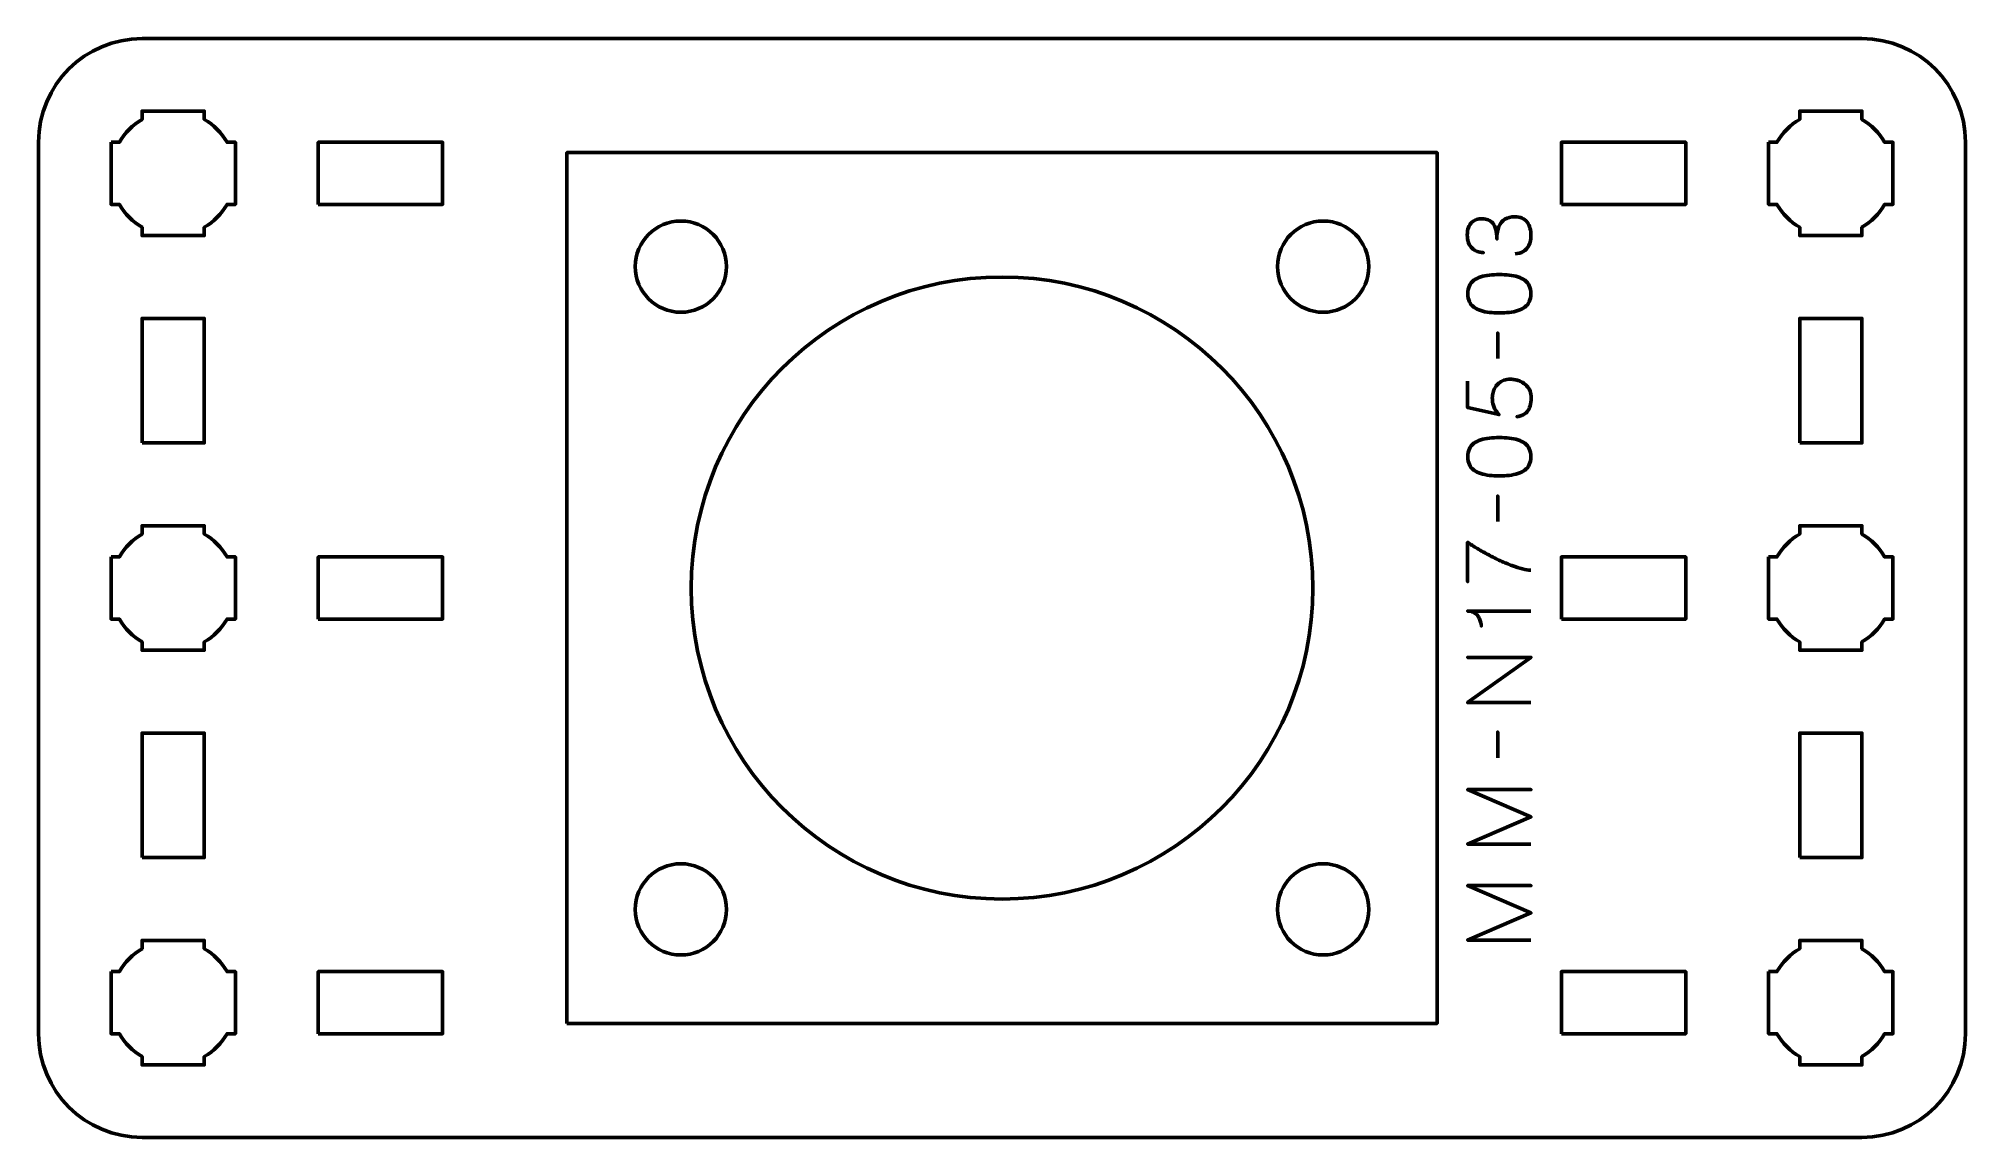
# Model space of a CAD drawing. Header units: centimetres. Extents: x -15.15 to -5.85, y -17.5 to -12.2.
import ezdxf

# ---------------------------------------------------------------- set-up
doc = ezdxf.new("R2010")
doc.units = ezdxf.units.CM
doc.header["$MEASUREMENT"] = 0
doc.layers.add('Layer 1', color=7, linetype='Continuous')

msp = doc.modelspace()

# ---------------------------------------------------------------- linework, layer by layer
at = {"layer": 'Layer 1', "lineweight": 53}
for points in [[(-13.8, -13), (-13.2, -13), (-13.2, -12.7), (-13.8, -12.7), (-13.8, -13)], [(-7.8, -13), (-7.2, -13), (-7.2, -12.7), (-7.8, -12.7), (-7.8, -13)], [(-14.65, -14.15), (-14.35, -14.15), (-14.35, -13.55), (-14.65, -13.55), (-14.65, -14.15)], [(-6.65, -14.15), (-6.35, -14.15), (-6.35, -13.55), (-6.65, -13.55), (-6.65, -14.15)], [(-13.8, -15), (-13.2, -15), (-13.2, -14.7), (-13.8, -14.7), (-13.8, -15)], [(-7.8, -15), (-7.2, -15), (-7.2, -14.7), (-7.8, -14.7), (-7.8, -15)], [(-14.65, -16.15), (-14.35, -16.15), (-14.35, -15.55), (-14.65, -15.55), (-14.65, -16.15)], [(-6.65, -16.15), (-6.35, -16.15), (-6.35, -15.55), (-6.65, -15.55), (-6.65, -16.15)], [(-13.8, -17), (-13.2, -17), (-13.2, -16.7), (-13.8, -16.7), (-13.8, -17)], [(-7.8, -17), (-7.2, -17), (-7.2, -16.7), (-7.8, -16.7), (-7.8, -17)]]:
    msp.add_lwpolyline(points, close=True, dxfattribs=at)
for points, knots in [([(-15.15, -17), (-15.15, -17), (-15.15, -12.7), (-15.15, -12.7), (-15.15, -12.7), (-15.15, -12.42391), (-14.92609, -12.2), (-14.65, -12.2), (-14.65, -12.2), (-14.65, -12.2), (-6.35, -12.2), (-6.35, -12.2), (-6.35, -12.2), (-6.07391, -12.2), (-5.85, -12.42391), (-5.85, -12.7), (-5.85, -12.7), (-5.85, -12.7), (-5.85, -17), (-5.85, -17), (-5.85, -17), (-5.85, -17.27609), (-6.07391, -17.5), (-6.35, -17.5), (-6.35, -17.5), (-6.35, -17.5), (-14.65, -17.5), (-14.65, -17.5), (-14.65, -17.5), (-14.92609, -17.5), (-15.15, -17.27609), (-15.15, -17)], [0, 0, 0, 0, 0.125, 0.125, 0.125, 0.125, 0.25, 0.25, 0.25, 0.25, 0.375, 0.375, 0.375, 0.375, 0.5, 0.5, 0.5, 0.5, 0.625, 0.625, 0.625, 0.625, 0.75, 0.75, 0.75, 0.75, 0.875, 0.875, 0.875, 0.875, 1, 1, 1, 1]), ([(-14.8, -12.7), (-14.8, -12.7), (-14.75985, -12.7), (-14.75985, -12.7), (-14.75985, -12.7), (-14.7335, -12.65447), (-14.69553, -12.6165), (-14.65, -12.59015), (-14.65, -12.59015), (-14.65, -12.59015), (-14.65, -12.55), (-14.65, -12.55), (-14.65, -12.55), (-14.65, -12.55), (-14.5, -12.55), (-14.5, -12.55), (-14.5, -12.55), (-14.5, -12.55), (-14.35, -12.55), (-14.35, -12.55), (-14.35, -12.55), (-14.35, -12.55), (-14.35, -12.59015), (-14.35, -12.59015), (-14.35, -12.59015), (-14.30447, -12.6165), (-14.2665, -12.65447), (-14.24015, -12.7), (-14.24015, -12.7), (-14.24015, -12.7), (-14.2, -12.7), (-14.2, -12.7), (-14.2, -12.7), (-14.2, -12.7), (-14.2, -12.85), (-14.2, -12.85), (-14.2, -12.85), (-14.2, -12.85), (-14.2, -13), (-14.2, -13), (-14.2, -13), (-14.2, -13), (-14.24015, -13), (-14.24015, -13), (-14.24015, -13), (-14.2665, -13.04553), (-14.30447, -13.0835), (-14.35, -13.10985), (-14.35, -13.10985), (-14.35, -13.10985), (-14.35, -13.15), (-14.35, -13.15), (-14.35, -13.15), (-14.35, -13.15), (-14.5, -13.15), (-14.5, -13.15), (-14.5, -13.15), (-14.5, -13.15), (-14.65, -13.15), (-14.65, -13.15), (-14.65, -13.15), (-14.65, -13.15), (-14.65, -13.10985), (-14.65, -13.10985), (-14.65, -13.10985), (-14.69553, -13.0835), (-14.7335, -13.04553), (-14.75985, -13), (-14.75985, -13), (-14.75985, -13), (-14.8, -13), (-14.8, -13), (-14.8, -13), (-14.8, -13), (-14.8, -12.85), (-14.8, -12.85), (-14.8, -12.85), (-14.8, -12.85), (-14.8, -12.7), (-14.8, -12.7)], [0, 0, 0, 0, 0.05, 0.05, 0.05, 0.05, 0.1, 0.1, 0.1, 0.1, 0.15, 0.15, 0.15, 0.15, 0.2, 0.2, 0.2, 0.2, 0.25, 0.25, 0.25, 0.25, 0.3, 0.3, 0.3, 0.3, 0.35, 0.35, 0.35, 0.35, 0.4, 0.4, 0.4, 0.4, 0.45, 0.45, 0.45, 0.45, 0.5, 0.5, 0.5, 0.5, 0.55, 0.55, 0.55, 0.55, 0.6, 0.6, 0.6, 0.6, 0.65, 0.65, 0.65, 0.65, 0.7, 0.7, 0.7, 0.7, 0.75, 0.75, 0.75, 0.75, 0.8, 0.8, 0.8, 0.8, 0.85, 0.85, 0.85, 0.85, 0.9, 0.9, 0.9, 0.9, 0.95, 0.95, 0.95, 0.95, 1, 1, 1, 1]), ([(-6.8, -12.7), (-6.8, -12.7), (-6.75985, -12.7), (-6.75985, -12.7), (-6.75985, -12.7), (-6.7335, -12.65447), (-6.69553, -12.6165), (-6.65, -12.59015), (-6.65, -12.59015), (-6.65, -12.59015), (-6.65, -12.55), (-6.65, -12.55), (-6.65, -12.55), (-6.65, -12.55), (-6.5, -12.55), (-6.5, -12.55), (-6.5, -12.55), (-6.5, -12.55), (-6.35, -12.55), (-6.35, -12.55), (-6.35, -12.55), (-6.35, -12.55), (-6.35, -12.59015), (-6.35, -12.59015), (-6.35, -12.59015), (-6.30447, -12.6165), (-6.2665, -12.65447), (-6.24015, -12.7), (-6.24015, -12.7), (-6.24015, -12.7), (-6.2, -12.7), (-6.2, -12.7), (-6.2, -12.7), (-6.2, -12.7), (-6.2, -12.85), (-6.2, -12.85), (-6.2, -12.85), (-6.2, -12.85), (-6.2, -13), (-6.2, -13), (-6.2, -13), (-6.2, -13), (-6.24015, -13), (-6.24015, -13), (-6.24015, -13), (-6.2665, -13.04553), (-6.30447, -13.0835), (-6.35, -13.10985), (-6.35, -13.10985), (-6.35, -13.10985), (-6.35, -13.15), (-6.35, -13.15), (-6.35, -13.15), (-6.35, -13.15), (-6.5, -13.15), (-6.5, -13.15), (-6.5, -13.15), (-6.5, -13.15), (-6.65, -13.15), (-6.65, -13.15), (-6.65, -13.15), (-6.65, -13.15), (-6.65, -13.10985), (-6.65, -13.10985), (-6.65, -13.10985), (-6.69553, -13.0835), (-6.7335, -13.04553), (-6.75985, -13), (-6.75985, -13), (-6.75985, -13), (-6.8, -13), (-6.8, -13), (-6.8, -13), (-6.8, -13), (-6.8, -12.85), (-6.8, -12.85), (-6.8, -12.85), (-6.8, -12.85), (-6.8, -12.7), (-6.8, -12.7)], [0, 0, 0, 0, 0.05, 0.05, 0.05, 0.05, 0.1, 0.1, 0.1, 0.1, 0.15, 0.15, 0.15, 0.15, 0.2, 0.2, 0.2, 0.2, 0.25, 0.25, 0.25, 0.25, 0.3, 0.3, 0.3, 0.3, 0.35, 0.35, 0.35, 0.35, 0.4, 0.4, 0.4, 0.4, 0.45, 0.45, 0.45, 0.45, 0.5, 0.5, 0.5, 0.5, 0.55, 0.55, 0.55, 0.55, 0.6, 0.6, 0.6, 0.6, 0.65, 0.65, 0.65, 0.65, 0.7, 0.7, 0.7, 0.7, 0.75, 0.75, 0.75, 0.75, 0.8, 0.8, 0.8, 0.8, 0.85, 0.85, 0.85, 0.85, 0.9, 0.9, 0.9, 0.9, 0.95, 0.95, 0.95, 0.95, 1, 1, 1, 1]), ([(-12.26993, -13.30001), (-12.26993, -13.17852), (-12.17142, -13.08001), (-12.04993, -13.08001), (-12.04993, -13.08001), (-11.92844, -13.08001), (-11.82993, -13.17852), (-11.82993, -13.30001), (-11.82993, -13.30001), (-11.82993, -13.4215), (-11.92844, -13.52001), (-12.04993, -13.52001), (-12.04993, -13.52001), (-12.17142, -13.52001), (-12.26993, -13.4215), (-12.26993, -13.30001)], [0, 0, 0, 0, 0.25, 0.25, 0.25, 0.25, 0.5, 0.5, 0.5, 0.5, 0.75, 0.75, 0.75, 0.75, 1, 1, 1, 1]), ([(-9.16993, -13.30001), (-9.16993, -13.17852), (-9.07142, -13.08001), (-8.94993, -13.08001), (-8.94993, -13.08001), (-8.82844, -13.08001), (-8.72993, -13.17852), (-8.72993, -13.30001), (-8.72993, -13.30001), (-8.72993, -13.4215), (-8.82844, -13.52001), (-8.94993, -13.52001), (-8.94993, -13.52001), (-9.07142, -13.52001), (-9.16993, -13.4215), (-9.16993, -13.30001)], [0, 0, 0, 0, 0.25, 0.25, 0.25, 0.25, 0.5, 0.5, 0.5, 0.5, 0.75, 0.75, 0.75, 0.75, 1, 1, 1, 1]), ([(-11.99993, -14.85001), (-11.99993, -14.02172), (-11.32822, -13.35001), (-10.49993, -13.35001), (-10.49993, -13.35001), (-9.67164, -13.35001), (-8.99993, -14.02172), (-8.99993, -14.85001), (-8.99993, -14.85001), (-8.99993, -15.6783), (-9.67164, -16.35001), (-10.49993, -16.35001), (-10.49993, -16.35001), (-11.32822, -16.35001), (-11.99993, -15.6783), (-11.99993, -14.85001)], [0, 0, 0, 0, 0.25, 0.25, 0.25, 0.25, 0.5, 0.5, 0.5, 0.5, 0.75, 0.75, 0.75, 0.75, 1, 1, 1, 1]), ([(-14.8, -14.7), (-14.8, -14.7), (-14.75985, -14.7), (-14.75985, -14.7), (-14.75985, -14.7), (-14.7335, -14.65447), (-14.69553, -14.6165), (-14.65, -14.59015), (-14.65, -14.59015), (-14.65, -14.59015), (-14.65, -14.55), (-14.65, -14.55), (-14.65, -14.55), (-14.65, -14.55), (-14.5, -14.55), (-14.5, -14.55), (-14.5, -14.55), (-14.5, -14.55), (-14.35, -14.55), (-14.35, -14.55), (-14.35, -14.55), (-14.35, -14.55), (-14.35, -14.59015), (-14.35, -14.59015), (-14.35, -14.59015), (-14.30447, -14.6165), (-14.2665, -14.65447), (-14.24015, -14.7), (-14.24015, -14.7), (-14.24015, -14.7), (-14.2, -14.7), (-14.2, -14.7), (-14.2, -14.7), (-14.2, -14.7), (-14.2, -14.85), (-14.2, -14.85), (-14.2, -14.85), (-14.2, -14.85), (-14.2, -15), (-14.2, -15), (-14.2, -15), (-14.2, -15), (-14.24015, -15), (-14.24015, -15), (-14.24015, -15), (-14.2665, -15.04553), (-14.30447, -15.0835), (-14.35, -15.10985), (-14.35, -15.10985), (-14.35, -15.10985), (-14.35, -15.15), (-14.35, -15.15), (-14.35, -15.15), (-14.35, -15.15), (-14.5, -15.15), (-14.5, -15.15), (-14.5, -15.15), (-14.5, -15.15), (-14.65, -15.15), (-14.65, -15.15), (-14.65, -15.15), (-14.65, -15.15), (-14.65, -15.10985), (-14.65, -15.10985), (-14.65, -15.10985), (-14.69553, -15.0835), (-14.7335, -15.04553), (-14.75985, -15), (-14.75985, -15), (-14.75985, -15), (-14.8, -15), (-14.8, -15), (-14.8, -15), (-14.8, -15), (-14.8, -14.85), (-14.8, -14.85), (-14.8, -14.85), (-14.8, -14.85), (-14.8, -14.7), (-14.8, -14.7)], [0, 0, 0, 0, 0.05, 0.05, 0.05, 0.05, 0.1, 0.1, 0.1, 0.1, 0.15, 0.15, 0.15, 0.15, 0.2, 0.2, 0.2, 0.2, 0.25, 0.25, 0.25, 0.25, 0.3, 0.3, 0.3, 0.3, 0.35, 0.35, 0.35, 0.35, 0.4, 0.4, 0.4, 0.4, 0.45, 0.45, 0.45, 0.45, 0.5, 0.5, 0.5, 0.5, 0.55, 0.55, 0.55, 0.55, 0.6, 0.6, 0.6, 0.6, 0.65, 0.65, 0.65, 0.65, 0.7, 0.7, 0.7, 0.7, 0.75, 0.75, 0.75, 0.75, 0.8, 0.8, 0.8, 0.8, 0.85, 0.85, 0.85, 0.85, 0.9, 0.9, 0.9, 0.9, 0.95, 0.95, 0.95, 0.95, 1, 1, 1, 1]), ([(-6.8, -14.7), (-6.8, -14.7), (-6.75985, -14.7), (-6.75985, -14.7), (-6.75985, -14.7), (-6.7335, -14.65447), (-6.69553, -14.6165), (-6.65, -14.59015), (-6.65, -14.59015), (-6.65, -14.59015), (-6.65, -14.55), (-6.65, -14.55), (-6.65, -14.55), (-6.65, -14.55), (-6.5, -14.55), (-6.5, -14.55), (-6.5, -14.55), (-6.5, -14.55), (-6.35, -14.55), (-6.35, -14.55), (-6.35, -14.55), (-6.35, -14.55), (-6.35, -14.59015), (-6.35, -14.59015), (-6.35, -14.59015), (-6.30447, -14.6165), (-6.2665, -14.65447), (-6.24015, -14.7), (-6.24015, -14.7), (-6.24015, -14.7), (-6.2, -14.7), (-6.2, -14.7), (-6.2, -14.7), (-6.2, -14.7), (-6.2, -14.85), (-6.2, -14.85), (-6.2, -14.85), (-6.2, -14.85), (-6.2, -15), (-6.2, -15), (-6.2, -15), (-6.2, -15), (-6.24015, -15), (-6.24015, -15), (-6.24015, -15), (-6.2665, -15.04553), (-6.30447, -15.0835), (-6.35, -15.10985), (-6.35, -15.10985), (-6.35, -15.10985), (-6.35, -15.15), (-6.35, -15.15), (-6.35, -15.15), (-6.35, -15.15), (-6.5, -15.15), (-6.5, -15.15), (-6.5, -15.15), (-6.5, -15.15), (-6.65, -15.15), (-6.65, -15.15), (-6.65, -15.15), (-6.65, -15.15), (-6.65, -15.10985), (-6.65, -15.10985), (-6.65, -15.10985), (-6.69553, -15.0835), (-6.7335, -15.04553), (-6.75985, -15), (-6.75985, -15), (-6.75985, -15), (-6.8, -15), (-6.8, -15), (-6.8, -15), (-6.8, -15), (-6.8, -14.85), (-6.8, -14.85), (-6.8, -14.85), (-6.8, -14.85), (-6.8, -14.7), (-6.8, -14.7)], [0, 0, 0, 0, 0.05, 0.05, 0.05, 0.05, 0.1, 0.1, 0.1, 0.1, 0.15, 0.15, 0.15, 0.15, 0.2, 0.2, 0.2, 0.2, 0.25, 0.25, 0.25, 0.25, 0.3, 0.3, 0.3, 0.3, 0.35, 0.35, 0.35, 0.35, 0.4, 0.4, 0.4, 0.4, 0.45, 0.45, 0.45, 0.45, 0.5, 0.5, 0.5, 0.5, 0.55, 0.55, 0.55, 0.55, 0.6, 0.6, 0.6, 0.6, 0.65, 0.65, 0.65, 0.65, 0.7, 0.7, 0.7, 0.7, 0.75, 0.75, 0.75, 0.75, 0.8, 0.8, 0.8, 0.8, 0.85, 0.85, 0.85, 0.85, 0.9, 0.9, 0.9, 0.9, 0.95, 0.95, 0.95, 0.95, 1, 1, 1, 1]), ([(-12.26993, -16.40001), (-12.26993, -16.27852), (-12.17142, -16.18001), (-12.04993, -16.18001), (-12.04993, -16.18001), (-11.92844, -16.18001), (-11.82993, -16.27852), (-11.82993, -16.40001), (-11.82993, -16.40001), (-11.82993, -16.5215), (-11.92844, -16.62001), (-12.04993, -16.62001), (-12.04993, -16.62001), (-12.17142, -16.62001), (-12.26993, -16.5215), (-12.26993, -16.40001)], [0, 0, 0, 0, 0.25, 0.25, 0.25, 0.25, 0.5, 0.5, 0.5, 0.5, 0.75, 0.75, 0.75, 0.75, 1, 1, 1, 1]), ([(-9.16993, -16.40001), (-9.16993, -16.27852), (-9.07142, -16.18001), (-8.94993, -16.18001), (-8.94993, -16.18001), (-8.82844, -16.18001), (-8.72993, -16.27852), (-8.72993, -16.40001), (-8.72993, -16.40001), (-8.72993, -16.5215), (-8.82844, -16.62001), (-8.94993, -16.62001), (-8.94993, -16.62001), (-9.07142, -16.62001), (-9.16993, -16.5215), (-9.16993, -16.40001)], [0, 0, 0, 0, 0.25, 0.25, 0.25, 0.25, 0.5, 0.5, 0.5, 0.5, 0.75, 0.75, 0.75, 0.75, 1, 1, 1, 1]), ([(-14.8, -16.7), (-14.8, -16.7), (-14.75985, -16.7), (-14.75985, -16.7), (-14.75985, -16.7), (-14.7335, -16.65447), (-14.69553, -16.6165), (-14.65, -16.59015), (-14.65, -16.59015), (-14.65, -16.59015), (-14.65, -16.55), (-14.65, -16.55), (-14.65, -16.55), (-14.65, -16.55), (-14.5, -16.55), (-14.5, -16.55), (-14.5, -16.55), (-14.5, -16.55), (-14.35, -16.55), (-14.35, -16.55), (-14.35, -16.55), (-14.35, -16.55), (-14.35, -16.59015), (-14.35, -16.59015), (-14.35, -16.59015), (-14.30447, -16.6165), (-14.2665, -16.65447), (-14.24015, -16.7), (-14.24015, -16.7), (-14.24015, -16.7), (-14.2, -16.7), (-14.2, -16.7), (-14.2, -16.7), (-14.2, -16.7), (-14.2, -16.85), (-14.2, -16.85), (-14.2, -16.85), (-14.2, -16.85), (-14.2, -17), (-14.2, -17), (-14.2, -17), (-14.2, -17), (-14.24015, -17), (-14.24015, -17), (-14.24015, -17), (-14.2665, -17.04553), (-14.30447, -17.0835), (-14.35, -17.10985), (-14.35, -17.10985), (-14.35, -17.10985), (-14.35, -17.15), (-14.35, -17.15), (-14.35, -17.15), (-14.35, -17.15), (-14.5, -17.15), (-14.5, -17.15), (-14.5, -17.15), (-14.5, -17.15), (-14.65, -17.15), (-14.65, -17.15), (-14.65, -17.15), (-14.65, -17.15), (-14.65, -17.10985), (-14.65, -17.10985), (-14.65, -17.10985), (-14.69553, -17.0835), (-14.7335, -17.04553), (-14.75985, -17), (-14.75985, -17), (-14.75985, -17), (-14.8, -17), (-14.8, -17), (-14.8, -17), (-14.8, -17), (-14.8, -16.85), (-14.8, -16.85), (-14.8, -16.85), (-14.8, -16.85), (-14.8, -16.7), (-14.8, -16.7)], [0, 0, 0, 0, 0.05, 0.05, 0.05, 0.05, 0.1, 0.1, 0.1, 0.1, 0.15, 0.15, 0.15, 0.15, 0.2, 0.2, 0.2, 0.2, 0.25, 0.25, 0.25, 0.25, 0.3, 0.3, 0.3, 0.3, 0.35, 0.35, 0.35, 0.35, 0.4, 0.4, 0.4, 0.4, 0.45, 0.45, 0.45, 0.45, 0.5, 0.5, 0.5, 0.5, 0.55, 0.55, 0.55, 0.55, 0.6, 0.6, 0.6, 0.6, 0.65, 0.65, 0.65, 0.65, 0.7, 0.7, 0.7, 0.7, 0.75, 0.75, 0.75, 0.75, 0.8, 0.8, 0.8, 0.8, 0.85, 0.85, 0.85, 0.85, 0.9, 0.9, 0.9, 0.9, 0.95, 0.95, 0.95, 0.95, 1, 1, 1, 1]), ([(-6.8, -16.7), (-6.8, -16.7), (-6.75985, -16.7), (-6.75985, -16.7), (-6.75985, -16.7), (-6.7335, -16.65447), (-6.69553, -16.6165), (-6.65, -16.59015), (-6.65, -16.59015), (-6.65, -16.59015), (-6.65, -16.55), (-6.65, -16.55), (-6.65, -16.55), (-6.65, -16.55), (-6.5, -16.55), (-6.5, -16.55), (-6.5, -16.55), (-6.5, -16.55), (-6.35, -16.55), (-6.35, -16.55), (-6.35, -16.55), (-6.35, -16.55), (-6.35, -16.59015), (-6.35, -16.59015), (-6.35, -16.59015), (-6.30447, -16.6165), (-6.2665, -16.65447), (-6.24015, -16.7), (-6.24015, -16.7), (-6.24015, -16.7), (-6.2, -16.7), (-6.2, -16.7), (-6.2, -16.7), (-6.2, -16.7), (-6.2, -16.85), (-6.2, -16.85), (-6.2, -16.85), (-6.2, -16.85), (-6.2, -17), (-6.2, -17), (-6.2, -17), (-6.2, -17), (-6.24015, -17), (-6.24015, -17), (-6.24015, -17), (-6.2665, -17.04553), (-6.30447, -17.0835), (-6.35, -17.10985), (-6.35, -17.10985), (-6.35, -17.10985), (-6.35, -17.15), (-6.35, -17.15), (-6.35, -17.15), (-6.35, -17.15), (-6.5, -17.15), (-6.5, -17.15), (-6.5, -17.15), (-6.5, -17.15), (-6.65, -17.15), (-6.65, -17.15), (-6.65, -17.15), (-6.65, -17.15), (-6.65, -17.10985), (-6.65, -17.10985), (-6.65, -17.10985), (-6.69553, -17.0835), (-6.7335, -17.04553), (-6.75985, -17), (-6.75985, -17), (-6.75985, -17), (-6.8, -17), (-6.8, -17), (-6.8, -17), (-6.8, -17), (-6.8, -16.85), (-6.8, -16.85), (-6.8, -16.85), (-6.8, -16.85), (-6.8, -16.7), (-6.8, -16.7)], [0, 0, 0, 0, 0.05, 0.05, 0.05, 0.05, 0.1, 0.1, 0.1, 0.1, 0.15, 0.15, 0.15, 0.15, 0.2, 0.2, 0.2, 0.2, 0.25, 0.25, 0.25, 0.25, 0.3, 0.3, 0.3, 0.3, 0.35, 0.35, 0.35, 0.35, 0.4, 0.4, 0.4, 0.4, 0.45, 0.45, 0.45, 0.45, 0.5, 0.5, 0.5, 0.5, 0.55, 0.55, 0.55, 0.55, 0.6, 0.6, 0.6, 0.6, 0.65, 0.65, 0.65, 0.65, 0.7, 0.7, 0.7, 0.7, 0.75, 0.75, 0.75, 0.75, 0.8, 0.8, 0.8, 0.8, 0.85, 0.85, 0.85, 0.85, 0.9, 0.9, 0.9, 0.9, 0.95, 0.95, 0.95, 0.95, 1, 1, 1, 1])]:
    msp.add_open_spline(points, degree=3, knots=knots, dxfattribs=at)
at = {"layer": 'Layer 1', "color": 5, "lineweight": 53}
for points, knots in [([(-12.59993, -16.95001), (-12.59993, -16.95001), (-12.59993, -12.75001), (-12.59993, -12.75001), (-12.59993, -12.75001), (-12.59993, -12.75001), (-8.39993, -12.75001), (-8.39993, -12.75001), (-8.39993, -12.75001), (-8.39993, -12.75001), (-8.39993, -16.95001), (-8.39993, -16.95001), (-8.39993, -16.95001), (-8.39993, -16.95001), (-12.59993, -16.95001), (-12.59993, -16.95001)], [0, 0, 0, 0, 0.25, 0.25, 0.25, 0.25, 0.5, 0.5, 0.5, 0.5, 0.75, 0.75, 0.75, 0.75, 1, 1, 1, 1]), ([(-8.02396, -13.23815), (-8.00872, -13.23808), (-7.99546, -13.23455), (-7.98396, -13.22757), (-7.98396, -13.22757), (-7.97253, -13.22058), (-7.96357, -13.21063), (-7.95715, -13.19765), (-7.95715, -13.19765), (-7.95073, -13.18467), (-7.94748, -13.16908), (-7.94734, -13.15094), (-7.94734, -13.15094), (-7.94734, -13.13733), (-7.94875, -13.12498), (-7.95171, -13.11376), (-7.95171, -13.11376), (-7.95468, -13.10261), (-7.95926, -13.09302), (-7.96554, -13.0849), (-7.96554, -13.0849), (-7.97182, -13.07679), (-7.97994, -13.07058), (-7.98981, -13.06614), (-7.98981, -13.06614), (-7.99976, -13.06176), (-8.01169, -13.05958), (-8.02566, -13.05951), (-8.02566, -13.05951), (-8.04428, -13.05943), (-8.06002, -13.06324), (-8.07279, -13.07079), (-8.07279, -13.07079), (-8.08556, -13.07834), (-8.09515, -13.09006), (-8.10171, -13.10579), (-8.10171, -13.10579), (-8.10828, -13.12152), (-8.11159, -13.1417), (-8.11159, -13.16618), (-8.11159, -13.16618), (-8.11152, -13.14791), (-8.11321, -13.1326), (-8.11667, -13.12011), (-8.11667, -13.12011), (-8.12013, -13.10769), (-8.125, -13.09775), (-8.13135, -13.09027), (-8.13135, -13.09027), (-8.13763, -13.08279), (-8.14511, -13.07736), (-8.15371, -13.07411), (-8.15371, -13.07411), (-8.16225, -13.07079), (-8.17163, -13.06917), (-8.18186, -13.06924), (-8.18186, -13.06924), (-8.1921, -13.06917), (-8.20155, -13.07058), (-8.2103, -13.0734), (-8.2103, -13.0734), (-8.21905, -13.07616), (-8.22674, -13.08067), (-8.2333, -13.08681), (-8.2333, -13.08681), (-8.23986, -13.09295), (-8.24501, -13.10106), (-8.24868, -13.11101), (-8.24868, -13.11101), (-8.25235, -13.12103), (-8.25418, -13.13324), (-8.25425, -13.14756), (-8.25425, -13.14756), (-8.25418, -13.16181), (-8.25207, -13.1743), (-8.24797, -13.18488), (-8.24797, -13.18488), (-8.24388, -13.19554), (-8.23831, -13.20428), (-8.23118, -13.21134), (-8.23118, -13.21134), (-8.22406, -13.21832), (-8.21594, -13.22355), (-8.20677, -13.227), (-8.20677, -13.227), (-8.1976, -13.23053), (-8.18786, -13.23222), (-8.17763, -13.23222), (-8.17763, -13.23222), (-8.18786, -13.23222), (-8.1976, -13.23053), (-8.20677, -13.227), (-8.20677, -13.227), (-8.21594, -13.22355), (-8.22406, -13.21832), (-8.23118, -13.21134), (-8.23118, -13.21134), (-8.23831, -13.20428), (-8.24388, -13.19554), (-8.24797, -13.18488), (-8.24797, -13.18488), (-8.25207, -13.1743), (-8.25418, -13.16181), (-8.25425, -13.14756), (-8.25425, -13.14756), (-8.25418, -13.13324), (-8.25235, -13.12103), (-8.24868, -13.11101), (-8.24868, -13.11101), (-8.24501, -13.10106), (-8.23986, -13.09295), (-8.2333, -13.08681), (-8.2333, -13.08681), (-8.22674, -13.08067), (-8.21905, -13.07616), (-8.2103, -13.0734), (-8.2103, -13.0734), (-8.20155, -13.07058), (-8.1921, -13.06917), (-8.18186, -13.06924), (-8.18186, -13.06924), (-8.17163, -13.06917), (-8.16225, -13.07079), (-8.15371, -13.07411), (-8.15371, -13.07411), (-8.14511, -13.07736), (-8.13763, -13.08279), (-8.13135, -13.09027), (-8.13135, -13.09027), (-8.125, -13.09775), (-8.12013, -13.10769), (-8.11667, -13.12011), (-8.11667, -13.12011), (-8.11321, -13.1326), (-8.11152, -13.14791), (-8.11159, -13.16618), (-8.11159, -13.16618), (-8.11159, -13.1417), (-8.10828, -13.12152), (-8.10171, -13.10579), (-8.10171, -13.10579), (-8.09515, -13.09006), (-8.08556, -13.07834), (-8.07279, -13.07079), (-8.07279, -13.07079), (-8.06002, -13.06324), (-8.04428, -13.05943), (-8.02566, -13.05951), (-8.02566, -13.05951), (-8.01169, -13.05958), (-7.99976, -13.06176), (-7.98981, -13.06614), (-7.98981, -13.06614), (-7.97994, -13.07058), (-7.97182, -13.07679), (-7.96554, -13.0849), (-7.96554, -13.0849), (-7.95926, -13.09302), (-7.95468, -13.10261), (-7.95171, -13.11376), (-7.95171, -13.11376), (-7.94875, -13.12498), (-7.94734, -13.13733), (-7.94734, -13.15094), (-7.94734, -13.15094), (-7.94748, -13.16908), (-7.95073, -13.18467), (-7.95715, -13.19765), (-7.95715, -13.19765), (-7.96357, -13.21063), (-7.97253, -13.22058), (-7.98396, -13.22757), (-7.98396, -13.22757), (-7.99546, -13.23455), (-8.00872, -13.23808), (-8.02396, -13.23815)], [0, 0, 0, 0, 0.0227273, 0.0227273, 0.0227273, 0.0227273, 0.0454545, 0.0454545, 0.0454545, 0.0454545, 0.0681818, 0.0681818, 0.0681818, 0.0681818, 0.0909091, 0.0909091, 0.0909091, 0.0909091, 0.1136364, 0.1136364, 0.1136364, 0.1136364, 0.1363636, 0.1363636, 0.1363636, 0.1363636, 0.1590909, 0.1590909, 0.1590909, 0.1590909, 0.1818182, 0.1818182, 0.1818182, 0.1818182, 0.2045455, 0.2045455, 0.2045455, 0.2045455, 0.2272727, 0.2272727, 0.2272727, 0.2272727, 0.25, 0.25, 0.25, 0.25, 0.2727273, 0.2727273, 0.2727273, 0.2727273, 0.2954545, 0.2954545, 0.2954545, 0.2954545, 0.3181818, 0.3181818, 0.3181818, 0.3181818, 0.3409091, 0.3409091, 0.3409091, 0.3409091, 0.3636364, 0.3636364, 0.3636364, 0.3636364, 0.3863636, 0.3863636, 0.3863636, 0.3863636, 0.4090909, 0.4090909, 0.4090909, 0.4090909, 0.4318182, 0.4318182, 0.4318182, 0.4318182, 0.4545455, 0.4545455, 0.4545455, 0.4545455, 0.4772727, 0.4772727, 0.4772727, 0.4772727, 0.5, 0.5, 0.5, 0.5, 0.5227273, 0.5227273, 0.5227273, 0.5227273, 0.5454545, 0.5454545, 0.5454545, 0.5454545, 0.5681818, 0.5681818, 0.5681818, 0.5681818, 0.5909091, 0.5909091, 0.5909091, 0.5909091, 0.6136364, 0.6136364, 0.6136364, 0.6136364, 0.6363636, 0.6363636, 0.6363636, 0.6363636, 0.6590909, 0.6590909, 0.6590909, 0.6590909, 0.6818182, 0.6818182, 0.6818182, 0.6818182, 0.7045455, 0.7045455, 0.7045455, 0.7045455, 0.7272727, 0.7272727, 0.7272727, 0.7272727, 0.75, 0.75, 0.75, 0.75, 0.7727273, 0.7727273, 0.7727273, 0.7727273, 0.7954545, 0.7954545, 0.7954545, 0.7954545, 0.8181818, 0.8181818, 0.8181818, 0.8181818, 0.8409091, 0.8409091, 0.8409091, 0.8409091, 0.8636364, 0.8636364, 0.8636364, 0.8636364, 0.8863636, 0.8863636, 0.8863636, 0.8863636, 0.9090909, 0.9090909, 0.9090909, 0.9090909, 0.9318182, 0.9318182, 0.9318182, 0.9318182, 0.9545455, 0.9545455, 0.9545455, 0.9545455, 0.9772727, 0.9772727, 0.9772727, 0.9772727, 1, 1, 1, 1]), ([(-7.94734, -13.43076), (-7.94741, -13.41595), (-7.95002, -13.40318), (-7.9551, -13.39252), (-7.9551, -13.39252), (-7.96018, -13.38194), (-7.96745, -13.37312), (-7.97669, -13.36607), (-7.97669, -13.36607), (-7.986, -13.35908), (-7.99701, -13.35358), (-8.00971, -13.34949), (-8.00971, -13.34949), (-8.02241, -13.34546), (-8.03631, -13.34257), (-8.05155, -13.34095), (-8.05155, -13.34095), (-8.06679, -13.33925), (-8.08281, -13.33841), (-8.09974, -13.33848), (-8.09974, -13.33848), (-8.1166, -13.33841), (-8.13262, -13.33925), (-8.14779, -13.34095), (-8.14779, -13.34095), (-8.16296, -13.34257), (-8.17693, -13.34546), (-8.18963, -13.34949), (-8.18963, -13.34949), (-8.20226, -13.35358), (-8.21326, -13.35908), (-8.22265, -13.36607), (-8.22265, -13.36607), (-8.23196, -13.37312), (-8.23923, -13.38194), (-8.24431, -13.39252), (-8.24431, -13.39252), (-8.24946, -13.40318), (-8.25207, -13.41595), (-8.25214, -13.43076), (-8.25214, -13.43076), (-8.25207, -13.44558), (-8.24946, -13.45835), (-8.24431, -13.46901), (-8.24431, -13.46901), (-8.23923, -13.47959), (-8.23196, -13.48841), (-8.22265, -13.49546), (-8.22265, -13.49546), (-8.21326, -13.50245), (-8.20226, -13.50795), (-8.18963, -13.51204), (-8.18963, -13.51204), (-8.17693, -13.51607), (-8.16296, -13.51896), (-8.14779, -13.52058), (-8.14779, -13.52058), (-8.13262, -13.52227), (-8.1166, -13.52312), (-8.09974, -13.52305), (-8.09974, -13.52305), (-8.08281, -13.52312), (-8.06679, -13.52227), (-8.05155, -13.52058), (-8.05155, -13.52058), (-8.03631, -13.51896), (-8.02241, -13.51607), (-8.00971, -13.51204), (-8.00971, -13.51204), (-7.99701, -13.50795), (-7.986, -13.50245), (-7.97669, -13.49546), (-7.97669, -13.49546), (-7.96745, -13.48841), (-7.96018, -13.47959), (-7.9551, -13.46901), (-7.9551, -13.46901), (-7.95002, -13.45835), (-7.94741, -13.44558), (-7.94734, -13.43076)], [0, 0, 0, 0, 0.05, 0.05, 0.05, 0.05, 0.1, 0.1, 0.1, 0.1, 0.15, 0.15, 0.15, 0.15, 0.2, 0.2, 0.2, 0.2, 0.25, 0.25, 0.25, 0.25, 0.3, 0.3, 0.3, 0.3, 0.35, 0.35, 0.35, 0.35, 0.4, 0.4, 0.4, 0.4, 0.45, 0.45, 0.45, 0.45, 0.5, 0.5, 0.5, 0.5, 0.55, 0.55, 0.55, 0.55, 0.6, 0.6, 0.6, 0.6, 0.65, 0.65, 0.65, 0.65, 0.7, 0.7, 0.7, 0.7, 0.75, 0.75, 0.75, 0.75, 0.8, 0.8, 0.8, 0.8, 0.85, 0.85, 0.85, 0.85, 0.9, 0.9, 0.9, 0.9, 0.95, 0.95, 0.95, 0.95, 1, 1, 1, 1]), ([(-7.94734, -13.43076), (-7.94741, -13.41595), (-7.95002, -13.40318), (-7.9551, -13.39252), (-7.9551, -13.39252), (-7.96018, -13.38194), (-7.96745, -13.37312), (-7.97669, -13.36607), (-7.97669, -13.36607), (-7.986, -13.35908), (-7.99701, -13.35358), (-8.00971, -13.34949), (-8.00971, -13.34949), (-8.02241, -13.34546), (-8.03631, -13.34257), (-8.05155, -13.34095), (-8.05155, -13.34095), (-8.06679, -13.33925), (-8.08281, -13.33841), (-8.09974, -13.33848), (-8.09974, -13.33848), (-8.1166, -13.33841), (-8.13262, -13.33925), (-8.14779, -13.34095), (-8.14779, -13.34095), (-8.16296, -13.34257), (-8.17693, -13.34546), (-8.18963, -13.34949), (-8.18963, -13.34949), (-8.20226, -13.35358), (-8.21326, -13.35908), (-8.22265, -13.36607), (-8.22265, -13.36607), (-8.23196, -13.37312), (-8.23923, -13.38194), (-8.24431, -13.39252), (-8.24431, -13.39252), (-8.24946, -13.40318), (-8.25207, -13.41595), (-8.25214, -13.43076), (-8.25214, -13.43076), (-8.25207, -13.44558), (-8.24946, -13.45835), (-8.24431, -13.46901), (-8.24431, -13.46901), (-8.23923, -13.47959), (-8.23196, -13.48841), (-8.22265, -13.49546), (-8.22265, -13.49546), (-8.21326, -13.50245), (-8.20226, -13.50795), (-8.18963, -13.51204), (-8.18963, -13.51204), (-8.17693, -13.51607), (-8.16296, -13.51896), (-8.14779, -13.52058), (-8.14779, -13.52058), (-8.13262, -13.52227), (-8.1166, -13.52312), (-8.09974, -13.52305), (-8.09974, -13.52305), (-8.08281, -13.52312), (-8.06679, -13.52227), (-8.05155, -13.52058), (-8.05155, -13.52058), (-8.03631, -13.51896), (-8.02241, -13.51607), (-8.00971, -13.51204), (-8.00971, -13.51204), (-7.99701, -13.50795), (-7.986, -13.50245), (-7.97669, -13.49546), (-7.97669, -13.49546), (-7.96745, -13.48841), (-7.96018, -13.47959), (-7.9551, -13.46901), (-7.9551, -13.46901), (-7.95002, -13.45835), (-7.94741, -13.44558), (-7.94734, -13.43076)], [0, 0, 0, 0, 0.05, 0.05, 0.05, 0.05, 0.1, 0.1, 0.1, 0.1, 0.15, 0.15, 0.15, 0.15, 0.2, 0.2, 0.2, 0.2, 0.25, 0.25, 0.25, 0.25, 0.3, 0.3, 0.3, 0.3, 0.35, 0.35, 0.35, 0.35, 0.4, 0.4, 0.4, 0.4, 0.45, 0.45, 0.45, 0.45, 0.5, 0.5, 0.5, 0.5, 0.55, 0.55, 0.55, 0.55, 0.6, 0.6, 0.6, 0.6, 0.65, 0.65, 0.65, 0.65, 0.7, 0.7, 0.7, 0.7, 0.75, 0.75, 0.75, 0.75, 0.8, 0.8, 0.8, 0.8, 0.85, 0.85, 0.85, 0.85, 0.9, 0.9, 0.9, 0.9, 0.95, 0.95, 0.95, 0.95, 1, 1, 1, 1]), ([(-8.10694, -13.74318), (-8.10694, -13.74318), (-8.10694, -13.61999), (-8.10694, -13.61999), (-8.10694, -13.61999), (-8.10694, -13.61999), (-8.10694, -13.74318), (-8.10694, -13.74318)], [0, 0, 0, 0, 0.5, 0.5, 0.5, 0.5, 1, 1, 1, 1]), ([(-8.25256, -13.85282), (-8.25256, -13.85282), (-8.25256, -13.97982), (-8.25256, -13.97982), (-8.25256, -13.97982), (-8.25256, -13.97982), (-8.10101, -14.01369), (-8.10101, -14.01369), (-8.10101, -14.01369), (-8.10609, -14.00776), (-8.11067, -14.00212), (-8.1147, -13.99668), (-8.1147, -13.99668), (-8.11872, -13.99132), (-8.1221, -13.98568), (-8.12493, -13.97968), (-8.12493, -13.97968), (-8.12775, -13.97375), (-8.12987, -13.96698), (-8.13135, -13.95936), (-8.13135, -13.95936), (-8.13283, -13.95181), (-8.13361, -13.94278), (-8.13361, -13.93241), (-8.13361, -13.93241), (-8.13361, -13.92394), (-8.13248, -13.91547), (-8.13015, -13.90701), (-8.13015, -13.90701), (-8.12789, -13.89854), (-8.12443, -13.8905), (-8.11985, -13.88288), (-8.11985, -13.88288), (-8.11519, -13.87519), (-8.1094, -13.86841), (-8.10242, -13.86249), (-8.10242, -13.86249), (-8.09543, -13.85649), (-8.08725, -13.85176), (-8.07787, -13.84838), (-8.07787, -13.84838), (-8.06848, -13.84492), (-8.05783, -13.84316), (-8.04598, -13.84309), (-8.04598, -13.84309), (-8.0416, -13.84301), (-8.0361, -13.84351), (-8.02961, -13.8445), (-8.02961, -13.8445), (-8.02312, -13.84541), (-8.01606, -13.84711), (-8.00858, -13.84951), (-8.00858, -13.84951), (-8.0011, -13.8519), (-7.99369, -13.85529), (-7.98636, -13.85959), (-7.98636, -13.85959), (-7.97902, -13.8639), (-7.97232, -13.8694), (-7.96625, -13.87603), (-7.96625, -13.87603), (-7.96018, -13.88267), (-7.95531, -13.89071), (-7.95164, -13.90009), (-7.95164, -13.90009), (-7.94805, -13.90955), (-7.94614, -13.92063), (-7.94607, -13.93325), (-7.94607, -13.93325), (-7.94614, -13.94835), (-7.94776, -13.96105), (-7.9508, -13.97135), (-7.9508, -13.97135), (-7.9539, -13.98166), (-7.95792, -13.99005), (-7.963, -13.99654), (-7.963, -13.99654), (-7.96808, -14.0031), (-7.97366, -14.00818), (-7.97972, -14.01185), (-7.97972, -14.01185), (-7.98579, -14.01552), (-7.99186, -14.01827), (-7.99793, -14.02011), (-7.99793, -14.02011), (-8.004, -14.02194), (-8.00957, -14.02335), (-8.01465, -14.02427), (-8.01465, -14.02427), (-8.00957, -14.02335), (-8.004, -14.02194), (-7.99793, -14.02011), (-7.99793, -14.02011), (-7.99186, -14.01827), (-7.98579, -14.01552), (-7.97972, -14.01185), (-7.97972, -14.01185), (-7.97366, -14.00818), (-7.96808, -14.0031), (-7.963, -13.99654), (-7.963, -13.99654), (-7.95792, -13.99005), (-7.9539, -13.98166), (-7.9508, -13.97135), (-7.9508, -13.97135), (-7.94776, -13.96105), (-7.94614, -13.94835), (-7.94607, -13.93325), (-7.94607, -13.93325), (-7.94614, -13.92063), (-7.94805, -13.90955), (-7.95164, -13.90009), (-7.95164, -13.90009), (-7.95531, -13.89071), (-7.96018, -13.88267), (-7.96625, -13.87603), (-7.96625, -13.87603), (-7.97232, -13.8694), (-7.97902, -13.8639), (-7.98636, -13.85959), (-7.98636, -13.85959), (-7.99369, -13.85529), (-8.0011, -13.8519), (-8.00858, -13.84951), (-8.00858, -13.84951), (-8.01606, -13.84711), (-8.02312, -13.84541), (-8.02961, -13.8445), (-8.02961, -13.8445), (-8.0361, -13.84351), (-8.0416, -13.84301), (-8.04598, -13.84309), (-8.04598, -13.84309), (-8.05783, -13.84316), (-8.06848, -13.84492), (-8.07787, -13.84838), (-8.07787, -13.84838), (-8.08725, -13.85176), (-8.09543, -13.85649), (-8.10242, -13.86249), (-8.10242, -13.86249), (-8.1094, -13.86841), (-8.11519, -13.87519), (-8.11985, -13.88288), (-8.11985, -13.88288), (-8.12443, -13.8905), (-8.12789, -13.89854), (-8.13015, -13.90701), (-8.13015, -13.90701), (-8.13248, -13.91547), (-8.13361, -13.92394), (-8.13361, -13.93241), (-8.13361, -13.93241), (-8.13361, -13.94278), (-8.13283, -13.95181), (-8.13135, -13.95936), (-8.13135, -13.95936), (-8.12987, -13.96698), (-8.12775, -13.97375), (-8.12493, -13.97968), (-8.12493, -13.97968), (-8.1221, -13.98568), (-8.11872, -13.99132), (-8.1147, -13.99668), (-8.1147, -13.99668), (-8.11067, -14.00212), (-8.10609, -14.00776), (-8.10101, -14.01369), (-8.10101, -14.01369), (-8.10101, -14.01369), (-8.25256, -13.97982), (-8.25256, -13.97982), (-8.25256, -13.97982), (-8.25256, -13.97982), (-8.25256, -13.85282), (-8.25256, -13.85282)], [0, 0, 0, 0, 0.0227273, 0.0227273, 0.0227273, 0.0227273, 0.0454545, 0.0454545, 0.0454545, 0.0454545, 0.0681818, 0.0681818, 0.0681818, 0.0681818, 0.0909091, 0.0909091, 0.0909091, 0.0909091, 0.1136364, 0.1136364, 0.1136364, 0.1136364, 0.1363636, 0.1363636, 0.1363636, 0.1363636, 0.1590909, 0.1590909, 0.1590909, 0.1590909, 0.1818182, 0.1818182, 0.1818182, 0.1818182, 0.2045455, 0.2045455, 0.2045455, 0.2045455, 0.2272727, 0.2272727, 0.2272727, 0.2272727, 0.25, 0.25, 0.25, 0.25, 0.2727273, 0.2727273, 0.2727273, 0.2727273, 0.2954545, 0.2954545, 0.2954545, 0.2954545, 0.3181818, 0.3181818, 0.3181818, 0.3181818, 0.3409091, 0.3409091, 0.3409091, 0.3409091, 0.3636364, 0.3636364, 0.3636364, 0.3636364, 0.3863636, 0.3863636, 0.3863636, 0.3863636, 0.4090909, 0.4090909, 0.4090909, 0.4090909, 0.4318182, 0.4318182, 0.4318182, 0.4318182, 0.4545455, 0.4545455, 0.4545455, 0.4545455, 0.4772727, 0.4772727, 0.4772727, 0.4772727, 0.5, 0.5, 0.5, 0.5, 0.5227273, 0.5227273, 0.5227273, 0.5227273, 0.5454545, 0.5454545, 0.5454545, 0.5454545, 0.5681818, 0.5681818, 0.5681818, 0.5681818, 0.5909091, 0.5909091, 0.5909091, 0.5909091, 0.6136364, 0.6136364, 0.6136364, 0.6136364, 0.6363636, 0.6363636, 0.6363636, 0.6363636, 0.6590909, 0.6590909, 0.6590909, 0.6590909, 0.6818182, 0.6818182, 0.6818182, 0.6818182, 0.7045455, 0.7045455, 0.7045455, 0.7045455, 0.7272727, 0.7272727, 0.7272727, 0.7272727, 0.75, 0.75, 0.75, 0.75, 0.7727273, 0.7727273, 0.7727273, 0.7727273, 0.7954545, 0.7954545, 0.7954545, 0.7954545, 0.8181818, 0.8181818, 0.8181818, 0.8181818, 0.8409091, 0.8409091, 0.8409091, 0.8409091, 0.8636364, 0.8636364, 0.8636364, 0.8636364, 0.8863636, 0.8863636, 0.8863636, 0.8863636, 0.9090909, 0.9090909, 0.9090909, 0.9090909, 0.9318182, 0.9318182, 0.9318182, 0.9318182, 0.9545455, 0.9545455, 0.9545455, 0.9545455, 0.9772727, 0.9772727, 0.9772727, 0.9772727, 1, 1, 1, 1]), ([(-7.94734, -14.21688), (-7.94741, -14.20207), (-7.95002, -14.1893), (-7.9551, -14.17864), (-7.9551, -14.17864), (-7.96018, -14.16806), (-7.96745, -14.15924), (-7.97669, -14.15219), (-7.97669, -14.15219), (-7.986, -14.1452), (-7.99701, -14.1397), (-8.00971, -14.13561), (-8.00971, -14.13561), (-8.02241, -14.13158), (-8.03631, -14.12869), (-8.05155, -14.12707), (-8.05155, -14.12707), (-8.06679, -14.12537), (-8.08281, -14.12453), (-8.09974, -14.1246), (-8.09974, -14.1246), (-8.1166, -14.12453), (-8.13262, -14.12537), (-8.14779, -14.12707), (-8.14779, -14.12707), (-8.16296, -14.12869), (-8.17693, -14.13158), (-8.18963, -14.13561), (-8.18963, -14.13561), (-8.20226, -14.1397), (-8.21326, -14.1452), (-8.22265, -14.15219), (-8.22265, -14.15219), (-8.23196, -14.15924), (-8.23923, -14.16806), (-8.24431, -14.17864), (-8.24431, -14.17864), (-8.24946, -14.1893), (-8.25207, -14.20207), (-8.25214, -14.21688), (-8.25214, -14.21688), (-8.25207, -14.2317), (-8.24946, -14.24447), (-8.24431, -14.25513), (-8.24431, -14.25513), (-8.23923, -14.26571), (-8.23196, -14.27453), (-8.22265, -14.28158), (-8.22265, -14.28158), (-8.21326, -14.28857), (-8.20226, -14.29407), (-8.18963, -14.29816), (-8.18963, -14.29816), (-8.17693, -14.30219), (-8.16296, -14.30508), (-8.14779, -14.3067), (-8.14779, -14.3067), (-8.13262, -14.30839), (-8.1166, -14.30924), (-8.09974, -14.30917), (-8.09974, -14.30917), (-8.08281, -14.30924), (-8.06679, -14.30839), (-8.05155, -14.3067), (-8.05155, -14.3067), (-8.03631, -14.30508), (-8.02241, -14.30219), (-8.00971, -14.29816), (-8.00971, -14.29816), (-7.99701, -14.29407), (-7.986, -14.28857), (-7.97669, -14.28158), (-7.97669, -14.28158), (-7.96745, -14.27453), (-7.96018, -14.26571), (-7.9551, -14.25513), (-7.9551, -14.25513), (-7.95002, -14.24447), (-7.94741, -14.2317), (-7.94734, -14.21688)], [0, 0, 0, 0, 0.05, 0.05, 0.05, 0.05, 0.1, 0.1, 0.1, 0.1, 0.15, 0.15, 0.15, 0.15, 0.2, 0.2, 0.2, 0.2, 0.25, 0.25, 0.25, 0.25, 0.3, 0.3, 0.3, 0.3, 0.35, 0.35, 0.35, 0.35, 0.4, 0.4, 0.4, 0.4, 0.45, 0.45, 0.45, 0.45, 0.5, 0.5, 0.5, 0.5, 0.55, 0.55, 0.55, 0.55, 0.6, 0.6, 0.6, 0.6, 0.65, 0.65, 0.65, 0.65, 0.7, 0.7, 0.7, 0.7, 0.75, 0.75, 0.75, 0.75, 0.8, 0.8, 0.8, 0.8, 0.85, 0.85, 0.85, 0.85, 0.9, 0.9, 0.9, 0.9, 0.95, 0.95, 0.95, 0.95, 1, 1, 1, 1]), ([(-7.94734, -14.21688), (-7.94741, -14.20207), (-7.95002, -14.1893), (-7.9551, -14.17864), (-7.9551, -14.17864), (-7.96018, -14.16806), (-7.96745, -14.15924), (-7.97669, -14.15219), (-7.97669, -14.15219), (-7.986, -14.1452), (-7.99701, -14.1397), (-8.00971, -14.13561), (-8.00971, -14.13561), (-8.02241, -14.13158), (-8.03631, -14.12869), (-8.05155, -14.12707), (-8.05155, -14.12707), (-8.06679, -14.12537), (-8.08281, -14.12453), (-8.09974, -14.1246), (-8.09974, -14.1246), (-8.1166, -14.12453), (-8.13262, -14.12537), (-8.14779, -14.12707), (-8.14779, -14.12707), (-8.16296, -14.12869), (-8.17693, -14.13158), (-8.18963, -14.13561), (-8.18963, -14.13561), (-8.20226, -14.1397), (-8.21326, -14.1452), (-8.22265, -14.15219), (-8.22265, -14.15219), (-8.23196, -14.15924), (-8.23923, -14.16806), (-8.24431, -14.17864), (-8.24431, -14.17864), (-8.24946, -14.1893), (-8.25207, -14.20207), (-8.25214, -14.21688), (-8.25214, -14.21688), (-8.25207, -14.2317), (-8.24946, -14.24447), (-8.24431, -14.25513), (-8.24431, -14.25513), (-8.23923, -14.26571), (-8.23196, -14.27453), (-8.22265, -14.28158), (-8.22265, -14.28158), (-8.21326, -14.28857), (-8.20226, -14.29407), (-8.18963, -14.29816), (-8.18963, -14.29816), (-8.17693, -14.30219), (-8.16296, -14.30508), (-8.14779, -14.3067), (-8.14779, -14.3067), (-8.13262, -14.30839), (-8.1166, -14.30924), (-8.09974, -14.30917), (-8.09974, -14.30917), (-8.08281, -14.30924), (-8.06679, -14.30839), (-8.05155, -14.3067), (-8.05155, -14.3067), (-8.03631, -14.30508), (-8.02241, -14.30219), (-8.00971, -14.29816), (-8.00971, -14.29816), (-7.99701, -14.29407), (-7.986, -14.28857), (-7.97669, -14.28158), (-7.97669, -14.28158), (-7.96745, -14.27453), (-7.96018, -14.26571), (-7.9551, -14.25513), (-7.9551, -14.25513), (-7.95002, -14.24447), (-7.94741, -14.2317), (-7.94734, -14.21688)], [0, 0, 0, 0, 0.05, 0.05, 0.05, 0.05, 0.1, 0.1, 0.1, 0.1, 0.15, 0.15, 0.15, 0.15, 0.2, 0.2, 0.2, 0.2, 0.25, 0.25, 0.25, 0.25, 0.3, 0.3, 0.3, 0.3, 0.35, 0.35, 0.35, 0.35, 0.4, 0.4, 0.4, 0.4, 0.45, 0.45, 0.45, 0.45, 0.5, 0.5, 0.5, 0.5, 0.55, 0.55, 0.55, 0.55, 0.6, 0.6, 0.6, 0.6, 0.65, 0.65, 0.65, 0.65, 0.7, 0.7, 0.7, 0.7, 0.75, 0.75, 0.75, 0.75, 0.8, 0.8, 0.8, 0.8, 0.85, 0.85, 0.85, 0.85, 0.9, 0.9, 0.9, 0.9, 0.95, 0.95, 0.95, 0.95, 1, 1, 1, 1]), ([(-8.10694, -14.5293), (-8.10694, -14.5293), (-8.10694, -14.40611), (-8.10694, -14.40611), (-8.10694, -14.40611), (-8.10694, -14.40611), (-8.10694, -14.5293), (-8.10694, -14.5293)], [0, 0, 0, 0, 0.5, 0.5, 0.5, 0.5, 1, 1, 1, 1]), ([(-7.94734, -14.76383), (-7.95912, -14.76362), (-7.97274, -14.76157), (-7.98826, -14.75769), (-7.98826, -14.75769), (-8.00385, -14.75381), (-8.02065, -14.74852), (-8.03864, -14.74181), (-8.03864, -14.74181), (-8.05663, -14.73511), (-8.07512, -14.72735), (-8.09424, -14.7186), (-8.09424, -14.7186), (-8.11336, -14.70992), (-8.13226, -14.70054), (-8.1511, -14.69059), (-8.1511, -14.69059), (-8.16994, -14.68064), (-8.188, -14.67048), (-8.20529, -14.66011), (-8.20529, -14.66011), (-8.2225, -14.64974), (-8.23824, -14.63958), (-8.25256, -14.62963), (-8.25256, -14.62963), (-8.25256, -14.62963), (-8.25256, -14.81886), (-8.25256, -14.81886), (-8.25256, -14.81886), (-8.25256, -14.81886), (-8.25256, -14.62963), (-8.25256, -14.62963), (-8.25256, -14.62963), (-8.23824, -14.63958), (-8.2225, -14.64974), (-8.20529, -14.66011), (-8.20529, -14.66011), (-8.188, -14.67048), (-8.16994, -14.68064), (-8.1511, -14.69059), (-8.1511, -14.69059), (-8.13226, -14.70054), (-8.11336, -14.70992), (-8.09424, -14.7186), (-8.09424, -14.7186), (-8.07512, -14.72735), (-8.05663, -14.73511), (-8.03864, -14.74181), (-8.03864, -14.74181), (-8.02065, -14.74852), (-8.00385, -14.75381), (-7.98826, -14.75769), (-7.98826, -14.75769), (-7.97274, -14.76157), (-7.95912, -14.76362), (-7.94734, -14.76383)], [0, 0, 0, 0, 0.0714286, 0.0714286, 0.0714286, 0.0714286, 0.1428571, 0.1428571, 0.1428571, 0.1428571, 0.2142857, 0.2142857, 0.2142857, 0.2142857, 0.2857143, 0.2857143, 0.2857143, 0.2857143, 0.3571429, 0.3571429, 0.3571429, 0.3571429, 0.4285714, 0.4285714, 0.4285714, 0.4285714, 0.5, 0.5, 0.5, 0.5, 0.5714286, 0.5714286, 0.5714286, 0.5714286, 0.6428571, 0.6428571, 0.6428571, 0.6428571, 0.7142857, 0.7142857, 0.7142857, 0.7142857, 0.7857143, 0.7857143, 0.7857143, 0.7857143, 0.8571429, 0.8571429, 0.8571429, 0.8571429, 0.9285714, 0.9285714, 0.9285714, 0.9285714, 1, 1, 1, 1]), ([(-7.94734, -14.96109), (-7.94734, -14.96109), (-8.25256, -14.96109), (-8.25256, -14.96109), (-8.25256, -14.96109), (-8.24219, -14.96116), (-8.2333, -14.963), (-8.22589, -14.96653), (-8.22589, -14.96653), (-8.21841, -14.96998), (-8.21227, -14.97457), (-8.20734, -14.98021), (-8.20734, -14.98021), (-8.2024, -14.98586), (-8.19845, -14.99193), (-8.19548, -14.99842), (-8.19548, -14.99842), (-8.19259, -15.00491), (-8.1904, -15.01119), (-8.18906, -15.01726), (-8.18906, -15.01726), (-8.18765, -15.02339), (-8.1868, -15.02862), (-8.18652, -15.03306), (-8.18652, -15.03306), (-8.1868, -15.02862), (-8.18765, -15.02339), (-8.18906, -15.01726), (-8.18906, -15.01726), (-8.1904, -15.01119), (-8.19259, -15.00491), (-8.19548, -14.99842), (-8.19548, -14.99842), (-8.19845, -14.99193), (-8.2024, -14.98586), (-8.20734, -14.98021), (-8.20734, -14.98021), (-8.21227, -14.97457), (-8.21841, -14.96998), (-8.22589, -14.96653), (-8.22589, -14.96653), (-8.2333, -14.963), (-8.24219, -14.96116), (-8.25256, -14.96109), (-8.25256, -14.96109), (-8.25256, -14.96109), (-7.94734, -14.96109), (-7.94734, -14.96109)], [0, 0, 0, 0, 0.0833333, 0.0833333, 0.0833333, 0.0833333, 0.1666667, 0.1666667, 0.1666667, 0.1666667, 0.25, 0.25, 0.25, 0.25, 0.3333333, 0.3333333, 0.3333333, 0.3333333, 0.4166667, 0.4166667, 0.4166667, 0.4166667, 0.5, 0.5, 0.5, 0.5, 0.5833333, 0.5833333, 0.5833333, 0.5833333, 0.6666667, 0.6666667, 0.6666667, 0.6666667, 0.75, 0.75, 0.75, 0.75, 0.8333333, 0.8333333, 0.8333333, 0.8333333, 0.9166667, 0.9166667, 0.9166667, 0.9166667, 1, 1, 1, 1]), ([(-7.94734, -15.40263), (-7.94734, -15.40263), (-8.25256, -15.40263), (-8.25256, -15.40263), (-8.25256, -15.40263), (-8.25256, -15.40263), (-7.94734, -15.18504), (-7.94734, -15.18504), (-7.94734, -15.18504), (-7.94734, -15.18504), (-8.25256, -15.18504), (-8.25256, -15.18504), (-8.25256, -15.18504), (-8.25256, -15.18504), (-7.94734, -15.18504), (-7.94734, -15.18504), (-7.94734, -15.18504), (-7.94734, -15.18504), (-8.25256, -15.40263), (-8.25256, -15.40263), (-8.25256, -15.40263), (-8.25256, -15.40263), (-7.94734, -15.40263), (-7.94734, -15.40263)], [0, 0, 0, 0, 0.1666667, 0.1666667, 0.1666667, 0.1666667, 0.3333333, 0.3333333, 0.3333333, 0.3333333, 0.5, 0.5, 0.5, 0.5, 0.6666667, 0.6666667, 0.6666667, 0.6666667, 0.8333333, 0.8333333, 0.8333333, 0.8333333, 1, 1, 1, 1]), ([(-8.10694, -15.66848), (-8.10694, -15.66848), (-8.10694, -15.54529), (-8.10694, -15.54529), (-8.10694, -15.54529), (-8.10694, -15.54529), (-8.10694, -15.66848), (-8.10694, -15.66848)], [0, 0, 0, 0, 0.5, 0.5, 0.5, 0.5, 1, 1, 1, 1]), ([(-7.94734, -16.08546), (-7.94734, -16.08546), (-8.25256, -16.08546), (-8.25256, -16.08546), (-8.25256, -16.08546), (-8.25256, -16.08546), (-7.94734, -15.95423), (-7.94734, -15.95423), (-7.94734, -15.95423), (-7.94734, -15.95423), (-8.25256, -15.82257), (-8.25256, -15.82257), (-8.25256, -15.82257), (-8.25256, -15.82257), (-7.94734, -15.82257), (-7.94734, -15.82257), (-7.94734, -15.82257), (-7.94734, -15.82257), (-8.25256, -15.82257), (-8.25256, -15.82257), (-8.25256, -15.82257), (-8.25256, -15.82257), (-7.94734, -15.95423), (-7.94734, -15.95423), (-7.94734, -15.95423), (-7.94734, -15.95423), (-8.25256, -16.08546), (-8.25256, -16.08546), (-8.25256, -16.08546), (-8.25256, -16.08546), (-7.94734, -16.08546), (-7.94734, -16.08546)], [0, 0, 0, 0, 0.125, 0.125, 0.125, 0.125, 0.25, 0.25, 0.25, 0.25, 0.375, 0.375, 0.375, 0.375, 0.5, 0.5, 0.5, 0.5, 0.625, 0.625, 0.625, 0.625, 0.75, 0.75, 0.75, 0.75, 0.875, 0.875, 0.875, 0.875, 1, 1, 1, 1]), ([(-7.94734, -16.54816), (-7.94734, -16.54816), (-8.25256, -16.54816), (-8.25256, -16.54816), (-8.25256, -16.54816), (-8.25256, -16.54816), (-7.94734, -16.41693), (-7.94734, -16.41693), (-7.94734, -16.41693), (-7.94734, -16.41693), (-8.25256, -16.28527), (-8.25256, -16.28527), (-8.25256, -16.28527), (-8.25256, -16.28527), (-7.94734, -16.28527), (-7.94734, -16.28527), (-7.94734, -16.28527), (-7.94734, -16.28527), (-8.25256, -16.28527), (-8.25256, -16.28527), (-8.25256, -16.28527), (-8.25256, -16.28527), (-7.94734, -16.41693), (-7.94734, -16.41693), (-7.94734, -16.41693), (-7.94734, -16.41693), (-8.25256, -16.54816), (-8.25256, -16.54816), (-8.25256, -16.54816), (-8.25256, -16.54816), (-7.94734, -16.54816), (-7.94734, -16.54816)], [0, 0, 0, 0, 0.125, 0.125, 0.125, 0.125, 0.25, 0.25, 0.25, 0.25, 0.375, 0.375, 0.375, 0.375, 0.5, 0.5, 0.5, 0.5, 0.625, 0.625, 0.625, 0.625, 0.75, 0.75, 0.75, 0.75, 0.875, 0.875, 0.875, 0.875, 1, 1, 1, 1])]:
    msp.add_open_spline(points, degree=3, knots=knots, dxfattribs=at)

doc.saveas('drawing.dxf')
